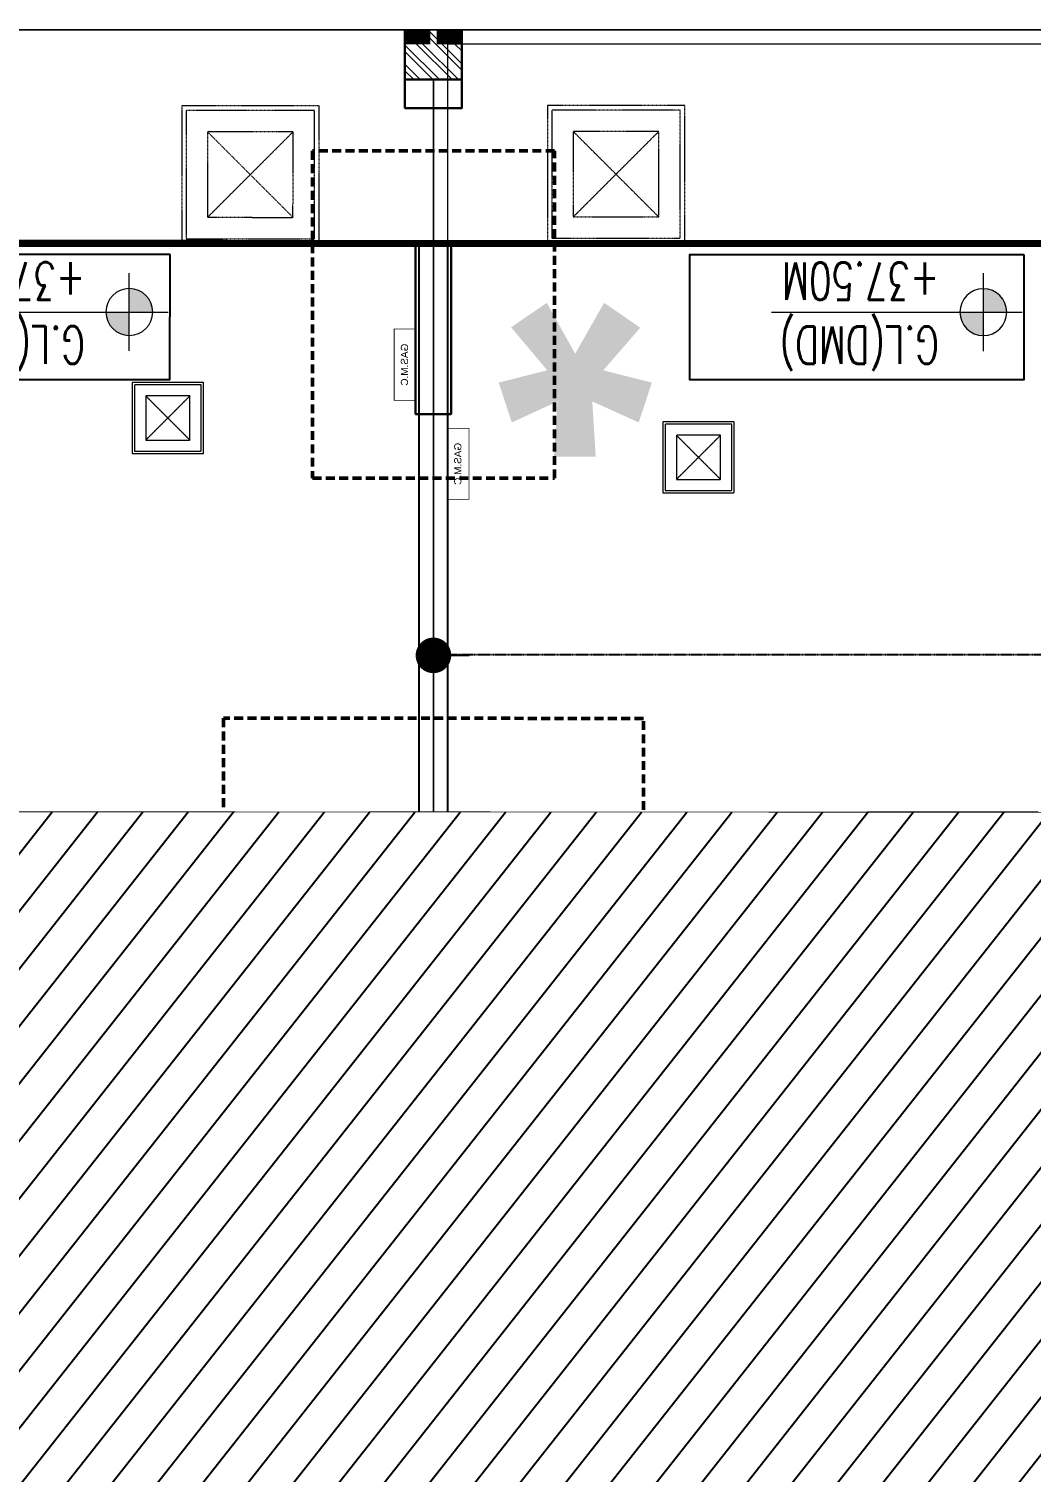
# Model space of a CAD drawing. Header units: centimetres. Extents: x -6122352 to 4157695, y -1694241 to 1947892.
# Drawn here: x 108368 to 115409, y -160902 to -150761 of the extents above; entities that cross this region are included whole.
import ezdxf
from ezdxf.enums import TextEntityAlignment as Align
from ezdxf.xclip import XClip

# ---------------------------------------------------------------- set-up
doc = ezdxf.new("R2010")
doc.units = ezdxf.units.CM
doc.header["$MEASUREMENT"] = 0
doc.header["$XCLIPFRAME"] = 2
for name, pattern in [('23585-XR-AR-END-SETTING OUT PLAN$0$HIDDEN', [0.375, 0.25, -0.125]), ('DASHED2', [0.375, 0.25, -0.125]), ('XR-AR-END-SETTING OUT PLAN$0$23261-XR-AR-SI-GF$0$HIDDEN', [0.375, 0.25, -0.125]), ('XR-AR-END-SETTING OUT PLAN$0$23585-XR-AR-END-GROUND FLOOR$0$23261-XR-AR-SI-GF$0$HIDDEN', [0.375, 0.25, -0.125]), ('XR-AR-END-SETTING OUT PLAN$0$23585-XR-AR-END-GROUND FLOOR$0$945-4P-1-101-GROUND FLOOR PLAN$0$XR-MIDDLE-GROUND FLOOR PLAN$0$HIDDEN2', [0.1875, 0.125, -0.0625]), ('XR-AR-END-SETTING OUT PLAN$0$23585-XR-AR-END-GROUND FLOOR$0$XR-END-GROUND FLOOR PLAN$0$HIDDEN', [9.525, 6.35, -3.175]), ('XR-AR-END-SETTING OUT PLAN$0$23585-XR-AR-END-GROUND FLOOR$0$XR-END-GROUND FLOOR PLAN$0$HIDDEN2', [0.1875, 0.125, -0.0625]), ('XR-AR-MID-SETTING OUT FOR MASTER$0$23585-XR-AR-MID-GROUND FLOOR$0$23261-XR-AR-SI-GF$0$HIDDEN', [0.375, 0.25, -0.125]), ('XR-AR-MID-SETTING OUT FOR MASTER$0$23585-XR-AR-MID-GROUND FLOOR$0$945-4P-1-101-GROUND FLOOR PLAN$0$XR-MIDDLE-GROUND FLOOR PLAN$0$HIDDEN', [9.525, 6.35, -3.175]), ('XR-AR-MID-SETTING OUT FOR MASTER$0$23585-XR-AR-MID-GROUND FLOOR$0$945-4P-1-101-GROUND FLOOR PLAN$0$XR-MIDDLE-GROUND FLOOR PLAN$0$HIDDEN2', [0.1875, 0.125, -0.0625])]:
    doc.linetypes.add(name, pattern=pattern)
doc.layers.add('08-Compound Wall-4', color=7, linetype='Continuous', lineweight=25, true_color=0xff4405)
doc.layers.add('23585-XR-AR-DAMAC PLOT LIMITS$0$1-End units', color=7, linetype='Continuous', lineweight=5, true_color=0xf8991e)
for name, color, linetype in [('23585-XR-AR-BOUNDARY WALLS AND SETBACKS$0$setback', 7, 'XR-AR-END-SETTING OUT PLAN$0$23261-XR-AR-SI-GF$0$HIDDEN'), ('23585-XR-AR-END-ANNO-GF$0$XR-END-GROUND FLOOR PLAN$0$XR-MIDDLE-GROUND FLOOR PLAN$0$-LPG-CABINET', 6, 'Continuous'), ('23585-XR-AR-MID-ANNO-GF$0$945-4P-1-101-GROUND FLOOR PLAN$0$XR-MIDDLE-GROUND FLOOR PLAN$0$XR-MIDDLE-GROUND FLOOR PLAN$0$-LPG-CABINET', 6, 'Continuous'), ('@MI-MEP', 7, 'Continuous'), ('@MI-REF LAYER', 7, 'Continuous'), ('B_TH_4', 7, 'Continuous'), ('XR-AR-END-SETTING OUT PLAN$0$23585-XR-AR-END-GROUND FLOOR$0$A-Flor-Strs', 1, 'Continuous'), ('XR-AR-MID-SETTING OUT FOR MASTER$0$23585-XR-AR-MID-GROUND FLOOR$0$GS-HATCH-FLOOR TILE', 251, 'Continuous'), ('XREF1$0$S-LEVELS', 2, 'Continuous'), ('XREF1$0$TYPICAL NEW PROFILE', 3, 'Continuous')]:
    doc.layers.add(name, color=color, linetype=linetype)
for name, color, linetype, lineweight in [('23585-XR-AR-DAMAC PLOT LIMITS$0$1-Mid units', 41, 'Continuous', 5), ('23585-XR-AR-END-ANNO-GF$0$XR-END-GROUND FLOOR PLAN$0$XR-MIDDLE-GROUND FLOOR PLAN$0$S-ANNO-TXT', 3, 'Continuous', 25), ('23585-XR-AR-END-SETTING OUT PLAN$0$A-FLOR-UNDR', 8, '23585-XR-AR-END-SETTING OUT PLAN$0$HIDDEN', 5), ('23585-XR-AR-MID-ANNO-GF$0$945-4P-1-101-GROUND FLOOR PLAN$0$XR-MIDDLE-GROUND FLOOR PLAN$0$XR-MIDDLE-GROUND FLOOR PLAN$0$S-ANNO-TXT', 3, 'Continuous', 25), ('@ Foundations', 4, 'DASHED2', 50), ('A-ANNO-TEXT', 3, 'Continuous', 25), ('A-FLOR-XREF', 7, 'Continuous', 9), ('A-WALL', 7, 'Continuous', 30), ('A-WALL-PATT', 8, 'Continuous', 5), ('XR-AR-END-SETTING OUT PLAN$0$23585-XR-AR-END-GROUND FLOOR$0$A-DOOR-FULL', 1, 'Continuous', 9), ('XR-AR-END-SETTING OUT PLAN$0$23585-XR-AR-END-GROUND FLOOR$0$A-FLOR-OVHD', 9, 'XR-AR-END-SETTING OUT PLAN$0$23585-XR-AR-END-GROUND FLOOR$0$23261-XR-AR-SI-GF$0$HIDDEN', 15), ('XR-AR-END-SETTING OUT PLAN$0$23585-XR-AR-END-GROUND FLOOR$0$A-GLAZ-SILL', 8, 'Continuous', 5), ('XR-AR-END-SETTING OUT PLAN$0$23585-XR-AR-END-GROUND FLOOR$0$A-GLAZ-WNDO', 232, 'Continuous', 9), ('XR-AR-END-SETTING OUT PLAN$0$23585-XR-AR-END-GROUND FLOOR$0$A-WALL', 7, 'Continuous', 30), ('XR-AR-END-SETTING OUT PLAN$0$23585-XR-AR-END-GROUND FLOOR$0$A-WALL-FNSH', 9, 'Continuous', 5), ('XR-AR-END-SETTING OUT PLAN$0$23585-XR-AR-END-GROUND FLOOR$0$S-COLS', 51, 'Continuous', 40), ('XR-AR-END-SETTING OUT PLAN$0$23585-XR-AR-END-GROUND FLOOR$0$S-COLS-PATT', 8, 'Continuous', 5), ('XR-AR-MID-SETTING OUT FOR MASTER$0$23585-XR-AR-MID-GROUND FLOOR$0$$A-GLAZ-WNDO', 232, 'Continuous', 9), ('XR-AR-MID-SETTING OUT FOR MASTER$0$23585-XR-AR-MID-GROUND FLOOR$0$$A-WALL', 1, 'Continuous', 5), ('XR-AR-MID-SETTING OUT FOR MASTER$0$23585-XR-AR-MID-GROUND FLOOR$0$A-DOOR', 31, 'Continuous', 5), ('XR-AR-MID-SETTING OUT FOR MASTER$0$23585-XR-AR-MID-GROUND FLOOR$0$A-DOOR-FULL', 1, 'Continuous', 9), ('XR-AR-MID-SETTING OUT FOR MASTER$0$23585-XR-AR-MID-GROUND FLOOR$0$A-FLOR-OVHD', 9, 'XR-AR-MID-SETTING OUT FOR MASTER$0$23585-XR-AR-MID-GROUND FLOOR$0$23261-XR-AR-SI-GF$0$HIDDEN', 15), ('XR-AR-MID-SETTING OUT FOR MASTER$0$23585-XR-AR-MID-GROUND FLOOR$0$A-FLOR-PATT', 8, 'Continuous', 5), ('XR-AR-MID-SETTING OUT FOR MASTER$0$23585-XR-AR-MID-GROUND FLOOR$0$A-GLAZ-SILL', 8, 'Continuous', 5), ('XR-AR-MID-SETTING OUT FOR MASTER$0$23585-XR-AR-MID-GROUND FLOOR$0$A-GLAZ-WNDO', 232, 'Continuous', 9), ('XR-AR-MID-SETTING OUT FOR MASTER$0$23585-XR-AR-MID-GROUND FLOOR$0$A-WALL', 7, 'Continuous', 30), ('XR-AR-MID-SETTING OUT FOR MASTER$0$23585-XR-AR-MID-GROUND FLOOR$0$A-WALL-FNSH', 9, 'Continuous', 5), ('XR-AR-MID-SETTING OUT FOR MASTER$0$23585-XR-AR-MID-GROUND FLOOR$0$S-COLS', 51, 'Continuous', 40), ('XR-END-GROUND FLOOR PLAN$0$XR-END-GROUND FLOOR PLAN$0$A-FLOR-PATT_EXT', 8, 'Continuous', 5), ('XR-END-GROUND FLOOR PLAN$0$XR-MIDDLE TYPE 2-GROUND FLOOR PLAN$0$XR-MIDDLE-GROUND FLOOR PLAN$0$-DR-RW', 6, 'Continuous', 5), ('XR-END-GROUND FLOOR PLAN$0$XR-MIDDLE TYPE 2-GROUND FLOOR PLAN$0$XR-MIDDLE-GROUND FLOOR PLAN$0$S-ANNO-TXT', 3, 'Continuous', 25), ('XREF1$0$36-TAGLVL', 23, 'Continuous', 9)]:
    doc.layers.add(name, color=color, linetype=linetype, lineweight=lineweight)
doc.styles.add('23585-XR-AR-END-ANNO-GF$0$SDC-TEXT', font='arial.ttf')
doc.styles.add('23585-XR-AR-MID-ANNO-GF$0$SDC-TEXT', font='arial.ttf')
doc.styles.add('Arial', font='arialbd.ttf')
doc.styles.add('XR-END-GROUND FLOOR PLAN$0$XR-MIDDLE TYPE 2-GROUND FLOOR PLAN$0$XR-MIDDLE-GROUND FLOOR PLAN$0$Arial_1', font='arial.ttf', dxfattribs={"height": 0.002951})
doc.styles.add('XREF1$0$DLT_TEXT', font='romans.shx', dxfattribs={"width": 0.7})

# ---------------------------------------------------------------- blocks, each defined once
blk = doc.blocks.new('23585-XR-AR-BOUNDARY WALLS AND SETBACKS')
at = {"layer": '23585-XR-AR-BOUNDARY WALLS AND SETBACKS$0$setback', "ltscale": 40, "const_width": 0.05}
blk.add_lwpolyline([(496589.325, 2768858.303), (496574.947, 2768871.477), (496579.102, 2768876.011), (496583.155, 2768880.435), (496587.209, 2768884.859), (496591.262, 2768889.282), (496595.316, 2768893.706), (496599.469, 2768898.239), (496613.846, 2768885.065), (496609.693, 2768880.533), (496605.639, 2768876.109), (496601.586, 2768871.685), (496597.533, 2768867.261), (496593.479, 2768862.838), (496589.325, 2768858.303)], dxfattribs=at)
blk = doc.blocks.new('A$C9d9485f6')
at = {"layer": 'A-ANNO-TEXT', "rotation": 312.4881850805905}
blk.add_blockref('23585-XR-AR-BOUNDARY WALLS AND SETBACKS', (-2377088.535, -1504219.252), dxfattribs=at)
blk = doc.blocks.new('23585-XR-AR-DAMAC PLOT LIMITS')
at = {"layer": '23585-XR-AR-DAMAC PLOT LIMITS$0$1-End units', "color": 251, "true_color": 0x636466}
blk.add_lwpolyline([(496589.51, 2768854.064), (496571.815, 2768870.278), (496577.996, 2768877.024), (496595.691, 2768860.811)], close=True, dxfattribs=at)
at = {"layer": '23585-XR-AR-DAMAC PLOT LIMITS$0$1-Mid units', "color": 251, "true_color": 0x636466}
blk.add_lwpolyline([(496595.691, 2768860.811), (496577.996, 2768877.024), (496582.049, 2768881.448), (496599.745, 2768865.235)], close=True, dxfattribs=at)
blk = doc.blocks.new('A$Cf093b529')
at = {"layer": 'A-ANNO-TEXT'}
blk.add_blockref('23585-XR-AR-DAMAC PLOT LIMITS', (-495391.99, -2768603.442), dxfattribs=at)
blk = doc.blocks.new('A$C55710cd0')
at = {"color": 1, "true_color": 0xeb0000, "const_width": 0.008}
blk.add_lwpolyline([(42.298, -24), (33.148, -24), (27.148, -24), (21.148, -24), (15.148, -24), (9.148, -24), (0.001, -24), (0, 0), (9.148, 0), (15.148, 0), (21.148, 0), (27.148, 0), (33.148, 0), (42.298, 0)], close=True, dxfattribs=at)
blk = doc.blocks.new('XR-AR-END-SETTING OUT PLAN$0$23585-XR-AR-END-GROUND FLOOR$0$XR-END-GROUND FLOOR PLAN$0$A$C69996ABC')
at = {"layer": 'XR-AR-END-SETTING OUT PLAN$0$23585-XR-AR-END-GROUND FLOOR$0$A-GLAZ-SILL'}
blk.add_line((0.25, 1), (0.25, 0.1), dxfattribs=at)
at = {"layer": 'XR-AR-END-SETTING OUT PLAN$0$23585-XR-AR-END-GROUND FLOOR$0$A-GLAZ-WNDO'}
for p, q in [((0, 1), (0, 0.95)), ((0.25, 1), (0, 1)), ((0, 0.95), (0.15, 0.95)), ((0, 0.95), (0, 0.15)), ((0.15, 0.95), (0.15, 1)), ((0.15, 1), (0.15, 0.1)), ((0.15, 0.15), (0, 0.15)), ((0, 0.1), (0, 0.15)), ((0.15, 0.1), (0.15, 0.15)), ((0.25, 0.1), (0, 0.1))]:
    blk.add_line(p, q, dxfattribs=at)
blk.add_lwpolyline([(0, 0.95), (0, 0.15), (0.05, 0.15), (0.05, 0.95)], close=True, dxfattribs=at)
blk.add_lwpolyline([(0.05, 0.1), (0, 0.1)], dxfattribs=at)
blk = doc.blocks.new('*U37')
for points in [[(91, 0), (41, 0), (41, 1021), (91, 1021)], [(0, 0), (38, 0), (38, -50), (50, -50), (50, -110), (0, -110)], [(1100, 0), (1062, 0), (1062, -50), (1050, -50), (1050, -110), (1100, -110)]]:
    blk.add_lwpolyline(points, close=True)
at = {"color": 8, "linetype": 'XR-AR-END-SETTING OUT PLAN$0$23585-XR-AR-END-GROUND FLOOR$0$XR-END-GROUND FLOOR PLAN$0$HIDDEN2'}
blk.add_arc((41, 0), 1021, 0, 90, dxfattribs=at)
at = {"layer": 'XR-AR-END-SETTING OUT PLAN$0$23585-XR-AR-END-GROUND FLOOR$0$A-GLAZ-SILL', "linetype": 'XR-AR-END-SETTING OUT PLAN$0$23585-XR-AR-END-GROUND FLOOR$0$945-4P-1-101-GROUND FLOOR PLAN$0$XR-MIDDLE-GROUND FLOOR PLAN$0$HIDDEN2', "ltscale": 3}
blk.add_lwpolyline([(0, 0), (1100, 0), (1100, -110), (0, -110)], close=True, dxfattribs=at)
blk = doc.blocks.new('*U131')
for points in [[(91, 0), (41, 0), (41, 1021), (91, 1021)], [(0, 0), (38, 0), (38, -50), (50, -50), (50, -122), (0, -122)], [(1100, 0), (1062, 0), (1062, -50), (1050, -50), (1050, -122), (1100, -122)]]:
    blk.add_lwpolyline(points, close=True)
at = {"color": 8, "linetype": 'XR-AR-END-SETTING OUT PLAN$0$23585-XR-AR-END-GROUND FLOOR$0$XR-END-GROUND FLOOR PLAN$0$HIDDEN2'}
blk.add_arc((41, 0), 1021, 0, 90, dxfattribs=at)
at = {"layer": 'XR-AR-END-SETTING OUT PLAN$0$23585-XR-AR-END-GROUND FLOOR$0$A-GLAZ-SILL', "linetype": 'XR-AR-END-SETTING OUT PLAN$0$23585-XR-AR-END-GROUND FLOOR$0$945-4P-1-101-GROUND FLOOR PLAN$0$XR-MIDDLE-GROUND FLOOR PLAN$0$HIDDEN2', "ltscale": 3}
blk.add_lwpolyline([(0, 0), (1100, 0), (1100, -122), (0, -122)], close=True, dxfattribs=at)
blk = doc.blocks.new('XR-AR-END-SETTING OUT PLAN$0$23585-XR-AR-END-GROUND FLOOR$0$A$C75a8815d')
at = {"layer": 'XR-AR-END-SETTING OUT PLAN$0$23585-XR-AR-END-GROUND FLOOR$0$S-COLS', "color": 252, "lineweight": 30}
for points in [[(6050, 3657), (6050, 2257), (6250, 2257), (6250, 3657)], [(6050, 1200), (6050, 0), (6250, 0), (6250, 1200)], [(6025, -4000), (6025, -2800), (6275, -2800), (6275, -4000)], [(5950, -4950), (6350, -4950), (6350, -5150), (5950, -5150)]]:
    blk.add_lwpolyline(points, close=True, dxfattribs=at)
blk = doc.blocks.new('23585-XR-AR-END-SETTING OUT PLAN$0$MH-800')
at = {"ltscale": 5}
for p, q in [((-294, -651), (306, -51)), ((-294, -51), (306, -651))]:
    blk.add_line(p, q, dxfattribs=at)
for points in [[(-477, 132), (-477, -833), (488, -833), (488, 132)], [(-444, 99), (-444, -801), (456, -801), (456, 99)], [(-294, -51), (-294, -651), (306, -651), (306, -51)]]:
    blk.add_lwpolyline(points, close=True, dxfattribs=at)
blk = doc.blocks.new('A$Cb2291f53')
blk.add_wipeout([(-200, 0), (200, 0), (200, 350), (-200, 350)])
at = {"layer": 'A-WALL-PATT'}
h = blk.add_hatch(dxfattribs=at)
h.set_pattern_fill('ANSI32', color=252, scale=10)
h.set_pattern_definition([(45, (-9150, -4e-08), (-67.3519, 67.3519), []), (45, (-9105.1, -4e-08), (-67.3519, 67.3519), [])])
h.paths.add_polyline_path([(-200, 350), (-200, 100), (-25, 100), (-25, 0), (25, 0), (25, 100), (200, 100), (200, 350)])
at = {"layer": 'A-WALL'}
blk.add_lwpolyline([(-200, 0), (200, 0), (200, 350), (-200, 350)], close=True, dxfattribs=at)
at = {"layer": 'XR-END-GROUND FLOOR PLAN$0$XR-END-GROUND FLOOR PLAN$0$A-FLOR-PATT_EXT'}
blk.add_line((100, 0), (-100, 0), dxfattribs=at)
at = {"layer": 'XR-END-GROUND FLOOR PLAN$0$XR-MIDDLE TYPE 2-GROUND FLOOR PLAN$0$XR-MIDDLE-GROUND FLOOR PLAN$0$-DR-RW', "ltscale": 100, "const_width": 5}
for points in [[(-200, 0), (-200, 100), (-25, 100), (-25, 0)], [(25, 0), (25, 100), (200, 100), (200, 0)]]:
    blk.add_lwpolyline(points, close=True, dxfattribs=at)
at = {"layer": 'XR-END-GROUND FLOOR PLAN$0$XR-MIDDLE TYPE 2-GROUND FLOOR PLAN$0$XR-MIDDLE-GROUND FLOOR PLAN$0$S-ANNO-TXT', "style": 'XR-END-GROUND FLOOR PLAN$0$XR-MIDDLE TYPE 2-GROUND FLOOR PLAN$0$XR-MIDDLE-GROUND FLOOR PLAN$0$Arial_1', "width": 0.8}
for p in [(-112, 52), (113, 52)]:
    blk.add_text('W.M', height=75, dxfattribs=at).set_placement(p, align=Align.MIDDLE)
blk = doc.blocks.new('XR-AR-END-SETTING OUT PLAN')
at = {"layer": '08-Compound Wall-4', "ltscale": 100}
blk.add_lwpolyline([(9050, 5500), (9050, 1500), (9250, 1500), (9250, 5500)], dxfattribs=at)
at = {"layer": '23585-XR-AR-END-ANNO-GF$0$XR-END-GROUND FLOOR PLAN$0$XR-MIDDLE-GROUND FLOOR PLAN$0$-LPG-CABINET', "ltscale": 100, "const_width": 5}
blk.add_lwpolyline([(9025, 2603), (9025, 2103), (8875, 2103), (8875, 2603)], close=True, dxfattribs=at)
at = {"layer": 'XR-AR-END-SETTING OUT PLAN$0$23585-XR-AR-END-GROUND FLOOR$0$A-FLOR-OVHD', "color": 8, "ltscale": 5}
blk.add_lwpolyline([(8550, 7913), (9050, 7913), (9050, 7413), (8550, 7413)], close=True, dxfattribs=at)
for points in [[(8550, 7913), (9050, 7413)], [(9050, 7913), (8550, 7413)], [(8850, 5750), (9050, 6550)], [(8850, 6550), (9050, 5750)]]:
    blk.add_lwpolyline(points, dxfattribs=at)
at = {"layer": 'XR-AR-END-SETTING OUT PLAN$0$23585-XR-AR-END-GROUND FLOOR$0$A-Flor-Strs', "color": 8, "linetype": 'XR-AR-END-SETTING OUT PLAN$0$23585-XR-AR-END-GROUND FLOOR$0$XR-END-GROUND FLOOR PLAN$0$HIDDEN', "ltscale": 0.1}
for p, q in [((7950, 11509), (7950, 8110)), ((8000, 9060), (8000, 11527)), ((8050, 9010), (8050, 11545)), ((8000, 9950), (7950, 9950)), ((8050, 9950), (9030, 9950)), ((8050, 9840), (9030, 9840)), ((8000, 9670), (7950, 9670)), ((8050, 9670), (9030, 9670)), ((8000, 9390), (7950, 9390)), ((8050, 9390), (9030, 9390)), ((8000, 9110), (7950, 9110)), ((7950, 9060), (8000, 9060)), ((8050, 9110), (9030, 9110)), ((7950, 9010), (8050, 9010)), ((7950, 8210), (9050, 8210)), ((7950, 8160), (9050, 8160)), ((7950, 8110), (9050, 8110))]:
    blk.add_line(p, q, dxfattribs=at)
at = {"layer": 'XR-AR-END-SETTING OUT PLAN$0$23585-XR-AR-END-GROUND FLOOR$0$A-WALL', "color": 8}
for p, q in [((8100, 6650), (9250, 6650)), ((8100, 6650), (8100, 6550)), ((8750, 5750), (8750, 6650)), ((9250, 6650), (9250, 5500)), ((8100, 6550), (8750, 6550)), ((8700, 5750), (8750, 5750)), ((8700, 5500), (8700, 5750)), ((9250, 5500), (8700, 5500)), ((9050, 5500), (9050, 5500))]:
    blk.add_line(p, q, dxfattribs=at)
for points in [[(9250, 6650), (9050, 6650), (9050, 8750), (6850, 8750), (6850, 8700), (6750, 8700), (6750, 8750), (6650, 8750), (6650, 8850), (6950, 8850), (6950, 8900), (7050, 8900), (7050, 8850), (9050, 8850), (9050, 10350), (7050, 10350), (7050, 9800), (6950, 9800), (6950, 10550), (7050, 10550), (7050, 10450), (9050, 10450), (9050, 19523), (9250, 19523)], [(3250, 5500), (7760, 5500), (7760, 5750), (3250, 5750)]]:
    blk.add_lwpolyline(points, close=True, dxfattribs=at)
for points in [[(6750, 7650), (6750, 7800), (6850, 7800), (6850, 7750), (7450, 7750), (7450, 5750), (7350, 5750), (7350, 7650), (6750, 7650)], [(9050, 5750), (8850, 5750), (8850, 6550), (9050, 6550), (9050, 5750)]]:
    blk.add_lwpolyline(points, dxfattribs=at)
at = {"layer": 'XR-AR-END-SETTING OUT PLAN$0$23585-XR-AR-END-GROUND FLOOR$0$A-WALL-FNSH', "color": 8}
for p, q in [((9030, 8730), (6870, 8730)), ((6870, 8730), (6870, 8700)), ((9030, 6670), (9030, 8730)), ((6870, 8700), (6850, 8700)), ((8080, 6670), (9030, 6670)), ((8080, 6670), (8080, 6530)), ((8080, 6530), (8730, 6530)), ((8730, 5770), (8730, 6530)), ((8680, 5650), (8680, 5770)), ((8680, 5770), (8730, 5770))]:
    blk.add_line(p, q, dxfattribs=at)
for points in [[(6982, 9800), (7070, 9800), (7070, 10330), (9030, 10330), (9030, 8870), (7070, 8870), (7070, 8900), (7050, 8900)], [(6850, 7800), (6870, 7800), (6870, 7770), (7470, 7770), (7470, 5770), (7780, 5770), (7780, 5650)]]:
    blk.add_lwpolyline(points, dxfattribs=at)
at = {"color": 8, "xscale": 1000.000000000054, "yscale": 1000.000000000054, "zscale": 1000.000000000054, "rotation": 90}
blk.add_blockref('XR-AR-END-SETTING OUT PLAN$0$23585-XR-AR-END-GROUND FLOOR$0$XR-END-GROUND FLOOR PLAN$0$A$C69996ABC', (8780, 5500), dxfattribs=at)
at = {"layer": '23585-XR-AR-END-SETTING OUT PLAN$0$A-FLOR-UNDR', "color": 8, "ltscale": 100, "xscale": -0.5182770836547854, "yscale": 0.5182770836547854, "zscale": 0.5182770836547854, "rotation": 270.0000009865863}
blk.add_blockref('23585-XR-AR-END-SETTING OUT PLAN$0$MH-800', (7467, 2725, 0), dxfattribs=at)
at = {"layer": '23585-XR-AR-END-SETTING OUT PLAN$0$A-FLOR-UNDR', "color": 8, "ltscale": 100, "xscale": -1, "rotation": 270.0000009865863}
blk.add_blockref('23585-XR-AR-END-SETTING OUT PLAN$0$MH-800', (8215, 1012), dxfattribs=at)
at = {"layer": 'XR-AR-END-SETTING OUT PLAN$0$23585-XR-AR-END-GROUND FLOOR$0$A-DOOR-FULL', "color": 8}
for name, p, xscale, yscale, zscale, rotation in [('*U131', (7050, 8900), -0.8181818181818169, 0.8181818181818169, 0.8181818181818167, 270), ('*U37', (6650, 8750), 0.9090909090912127, 0.9090909090912127, 0.9090909090912127, 179.9999999999999), ('*U131', (6850, 8700), 0.8181818181818152, 0.8181818181818152, 0.8181818181818152, 270)]:
    blk.add_blockref(name, p, dxfattribs=dict(at, xscale=xscale, yscale=yscale, zscale=zscale, rotation=rotation))
at = {"layer": 'XR-AR-END-SETTING OUT PLAN$0$23585-XR-AR-END-GROUND FLOOR$0$S-COLS-PATT', "color": 8}
blk.add_blockref('XR-AR-END-SETTING OUT PLAN$0$23585-XR-AR-END-GROUND FLOOR$0$A$C75a8815d', (3000, 5500), dxfattribs=at)
at = {"layer": '23585-XR-AR-END-ANNO-GF$0$XR-END-GROUND FLOOR PLAN$0$XR-MIDDLE-GROUND FLOOR PLAN$0$S-ANNO-TXT', "style": '23585-XR-AR-END-ANNO-GF$0$SDC-TEXT'}
blk.add_text('GAS.M.C', height=50, rotation=90, dxfattribs=at).set_placement((8947, 2353), align=Align.MIDDLE)
at = {"layer": 'A-FLOR-XREF'}
blk.add_blockref('A$Cb2291f53', (9150, 0), dxfattribs=at)
blk = doc.blocks.new('END UNIT')
at = {"xscale": 0.001, "yscale": 0.001, "zscale": 0.001}
blk.add_blockref('XR-AR-END-SETTING OUT PLAN', (-9.15, 0), dxfattribs=at)
blk = doc.blocks.new('XR-AR-MID-SETTING OUT FOR MASTER$0$23585-XR-AR-MID-GROUND FLOOR$0$945-4P-1-101-GROUND FLOOR PLAN$0$XR-MIDDLE-CAR PARK HATCH')
at = {"layer": 'XR-AR-MID-SETTING OUT FOR MASTER$0$23585-XR-AR-MID-GROUND FLOOR$0$A-FLOR-PATT'}
blk.add_lwpolyline([(9250, 100), (9250, 5500), (15050, 5503), (15050, 100)], close=True, dxfattribs=at)
blk = doc.blocks.new('*U130')
for points in [[(91, 0), (41, 0), (41, 1021), (91, 1021)], [(0, 0), (38, 0), (38, -50), (50, -50), (50, -122), (0, -122)], [(1100, 0), (1062, 0), (1062, -50), (1050, -50), (1050, -122), (1100, -122)]]:
    blk.add_lwpolyline(points, close=True)
at = {"color": 8, "linetype": 'XR-AR-MID-SETTING OUT FOR MASTER$0$23585-XR-AR-MID-GROUND FLOOR$0$945-4P-1-101-GROUND FLOOR PLAN$0$XR-MIDDLE-GROUND FLOOR PLAN$0$HIDDEN2'}
blk.add_arc((41, 0), 1021, 0, 90, dxfattribs=at)
at = {"layer": 'XR-AR-MID-SETTING OUT FOR MASTER$0$23585-XR-AR-MID-GROUND FLOOR$0$A-GLAZ-SILL', "linetype": 'XR-AR-MID-SETTING OUT FOR MASTER$0$23585-XR-AR-MID-GROUND FLOOR$0$945-4P-1-101-GROUND FLOOR PLAN$0$XR-MIDDLE-GROUND FLOOR PLAN$0$HIDDEN2', "ltscale": 3}
blk.add_lwpolyline([(0, 0), (1100, 0), (1100, -122), (0, -122)], close=True, dxfattribs=at)
blk = doc.blocks.new('*U27')
for points in [[(91, 0), (41, 0), (41, 1021), (91, 1021)], [(0, 0), (38, 0), (38, -50), (50, -50), (50, -250), (0, -250)], [(1100, 0), (1062, 0), (1062, -50), (1050, -50), (1050, -250), (1100, -250)]]:
    blk.add_lwpolyline(points, close=True)
at = {"color": 8, "linetype": 'XR-AR-MID-SETTING OUT FOR MASTER$0$23585-XR-AR-MID-GROUND FLOOR$0$945-4P-1-101-GROUND FLOOR PLAN$0$XR-MIDDLE-GROUND FLOOR PLAN$0$HIDDEN2'}
blk.add_arc((41, 0), 1021, 0, 90, dxfattribs=at)
at = {"layer": 'XR-AR-MID-SETTING OUT FOR MASTER$0$23585-XR-AR-MID-GROUND FLOOR$0$A-GLAZ-SILL', "linetype": 'XR-AR-MID-SETTING OUT FOR MASTER$0$23585-XR-AR-MID-GROUND FLOOR$0$945-4P-1-101-GROUND FLOOR PLAN$0$XR-MIDDLE-GROUND FLOOR PLAN$0$HIDDEN2', "ltscale": 3}
blk.add_lwpolyline([(0, 0), (1100, 0), (1100, -250), (0, -250)], close=True, dxfattribs=at)
blk = doc.blocks.new('XR-AR-MID-SETTING OUT FOR MASTER$0$23585-XR-AR-MID-GROUND FLOOR$0$945-4P-1-101-GROUND FLOOR PLAN$0$XR-MIDDLE-GROUND FLOOR PLAN$0$A$C70344426')
at = {"layer": 'XR-AR-MID-SETTING OUT FOR MASTER$0$23585-XR-AR-MID-GROUND FLOOR$0$A-GLAZ-SILL'}
blk.add_line((0.25, 2.65), (0.25, 0), dxfattribs=at)
at = {"layer": 'XR-AR-MID-SETTING OUT FOR MASTER$0$23585-XR-AR-MID-GROUND FLOOR$0$A-GLAZ-WNDO'}
for p, q in [((0, 2.65), (0, 2.6)), ((0, 2.65), (0.25, 2.65)), ((0.15, 2.6), (0.15, 2.65)), ((0, 2.6), (0.15, 2.6)), ((0.15, 2.6), (0.15, 0)), ((0, 1.8), (0, 1.75)), ((0.15, 1.8), (0, 1.8)), ((0, 1.75), (0.15, 1.75)), ((0.15, 1.75), (0.15, 1.8)), ((0, 0.9), (0, 0.85)), ((0.15, 0.9), (0, 0.9)), ((0, 0.85), (0.15, 0.85)), ((0, 0.85), (0, 0.05)), ((0.15, 0.85), (0.15, 0.9)), ((0.15, 0.05), (0, 0.05)), ((0, 0), (0, 0.05)), ((0.15, 0), (0.15, 0.05)), ((0.25, 0), (0, 0))]:
    blk.add_line(p, q, dxfattribs=at)
blk.add_lwpolyline([(0.05, 1.8), (0.05, 2.6), (0, 2.6), (0, 0.9), (0.05, 0.9), (0.05, 1.75)], dxfattribs=at)
blk.add_lwpolyline([(0, 0.85), (0, 0.05), (0.05, 0.05), (0.05, 0.85)], close=True, dxfattribs=at)
blk = doc.blocks.new('*U28')
for points in [[(0, 70), (38, 70), (38, 120), (50, 120), (50, 180), (0, 180)], [(1100, 70), (1062, 70), (1062, 120), (1050, 120), (1050, 180), (1100, 180)], [(91, 70), (41, 70), (41, -951), (91, -951)]]:
    blk.add_lwpolyline(points, close=True)
at = {"color": 8, "linetype": 'XR-AR-MID-SETTING OUT FOR MASTER$0$23585-XR-AR-MID-GROUND FLOOR$0$945-4P-1-101-GROUND FLOOR PLAN$0$XR-MIDDLE-GROUND FLOOR PLAN$0$HIDDEN2'}
blk.add_arc((41, 70), 1021, 270, 0, dxfattribs=at)
at = {"layer": 'XR-AR-MID-SETTING OUT FOR MASTER$0$23585-XR-AR-MID-GROUND FLOOR$0$A-GLAZ-SILL', "linetype": 'XR-AR-MID-SETTING OUT FOR MASTER$0$23585-XR-AR-MID-GROUND FLOOR$0$945-4P-1-101-GROUND FLOOR PLAN$0$XR-MIDDLE-GROUND FLOOR PLAN$0$HIDDEN2', "ltscale": 3}
blk.add_lwpolyline([(0, 70), (1100, 70), (1100, 180), (0, 180)], close=True, dxfattribs=at)
blk = doc.blocks.new('XR-AR-MID-SETTING OUT FOR MASTER$0$23585-XR-AR-MID-GROUND FLOOR$0$945-4P-1-101-GROUND FLOOR PLAN$0$XR-MIDDLE-GROUND FLOOR PLAN$0$A$C2DB306E2')
at = {"layer": 'XR-AR-MID-SETTING OUT FOR MASTER$0$23585-XR-AR-MID-GROUND FLOOR$0$A-DOOR-FULL'}
for p, q in [((0.15, 1.25), (0.05, 1.25)), ((0.05, 1.25), (0.05, 1.2)), ((0.15, 1.2), (0.15, 1.25)), ((0.05, 1.2), (0.15, 1.2)), ((0, 0.8), (0, 0)), ((0, 0.8), (0.04, 0.8)), ((0.04, 0.8), (0.04, 0)), ((0.05, 0.35), (0.05, 0.4)), ((0.05, 0.4), (0.15, 0.4)), ((0.15, 0.35), (0.05, 0.35)), ((0.15, 0.4), (0.15, 0.35)), ((0, 0), (0.04, 0))]:
    blk.add_line(p, q, dxfattribs=at)
at = {"layer": 'XR-AR-MID-SETTING OUT FOR MASTER$0$23585-XR-AR-MID-GROUND FLOOR$0$A-GLAZ-SILL', "linetype": 'XR-AR-MID-SETTING OUT FOR MASTER$0$23585-XR-AR-MID-GROUND FLOOR$0$945-4P-1-101-GROUND FLOOR PLAN$0$XR-MIDDLE-GROUND FLOOR PLAN$0$HIDDEN2', "ltscale": 3}
for p, q in [((0.05, 1.2), (0.05, 0.4)), ((0.15, 1.2), (0.15, 0.4))]:
    blk.add_line(p, q, dxfattribs=at)
blk = doc.blocks.new('XR-AR-MID-SETTING OUT FOR MASTER$0$23585-XR-AR-MID-GROUND FLOOR$0$945-4P-1-101-GROUND FLOOR PLAN$0$XR-MIDDLE-GROUND FLOOR PLAN$0$WRFWF')
at = {"layer": 'XR-AR-MID-SETTING OUT FOR MASTER$0$23585-XR-AR-MID-GROUND FLOOR$0$A-FLOR-OVHD', "linetype": 'XR-AR-MID-SETTING OUT FOR MASTER$0$23585-XR-AR-MID-GROUND FLOOR$0$945-4P-1-101-GROUND FLOOR PLAN$0$XR-MIDDLE-GROUND FLOOR PLAN$0$HIDDEN', "ltscale": 0.1}
for p, q in [((9250, 14090), (9250, 9909)), ((10350, 14089), (9250, 14089)), ((10350, 13809), (9250, 13809)), ((10350, 13529), (9250, 13529)), ((10350, 13249), (9250, 13249)), ((10350, 12969), (9250, 12969)), ((10350, 12689), (9250, 12689)), ((10350, 12409), (9250, 12409)), ((10350, 12129), (9250, 12129)), ((10350, 11849), (9250, 11849)), ((10350, 11569), (9250, 11569)), ((10350, 11289), (9250, 11289)), ((10350, 11009), (9250, 11009)), ((10350, 11009), (10350, 9909)), ((10350, 9909), (9250, 9909))]:
    blk.add_line(p, q, dxfattribs=at)
blk.add_lwpolyline([(10350, 14370), (10350, 11009)], dxfattribs=at)
blk = doc.blocks.new('XR-AR-MID-SETTING OUT FOR MASTER$0$23585-XR-AR-MID-GROUND FLOOR$0$A$C08698786')
at = {"layer": 'XR-AR-MID-SETTING OUT FOR MASTER$0$23585-XR-AR-MID-GROUND FLOOR$0$S-COLS', "color": 252, "lineweight": 30}
for points in [[(-100, 9157), (-100, 7757), (100, 7757), (100, 9157)], [(-100, 6700), (-100, 5500), (100, 5500), (100, 6700)], [(-200, 550), (200, 550), (200, 350), (-200, 350)]]:
    blk.add_lwpolyline(points, close=True, dxfattribs=at)
blk = doc.blocks.new('XR-AR-MID-SETTING OUT FOR MASTER')
at = {"layer": '23585-XR-AR-MID-ANNO-GF$0$945-4P-1-101-GROUND FLOOR PLAN$0$XR-MIDDLE-GROUND FLOOR PLAN$0$XR-MIDDLE-GROUND FLOOR PLAN$0$-LPG-CABINET', "ltscale": 100, "const_width": 5}
blk.add_lwpolyline([(250, 3300), (250, 2800), (100, 2800), (100, 3300)], close=True, dxfattribs=at)
at = {"layer": 'XR-AR-MID-SETTING OUT FOR MASTER$0$23585-XR-AR-MID-GROUND FLOOR$0$A-WALL', "color": 8}
for points in [[(100, 19473), (-100, 19473), (-100, 5500), (100, 5500), (100, 8850), (1100, 8850), (1100, 8950), (100, 8950), (100, 10950), (2100, 10950), (2100, 9950), (2200, 9950), (2200, 11150), (2100, 11150), (2100, 11050), (100, 11050)], [(4250, 5500), (3050, 5500), (3050, 5750), (4000, 5750), (4000, 8850), (3300, 8850), (3300, 8950), (3400, 8950), (3400, 9928), (3650, 9928), (3650, 9100), (4250, 9100)], [(2100, 8950), (2100, 9050), (2200, 9050), (2200, 8950), (2300, 8950), (2300, 8850), (2000, 8850), (2000, 8950)], [(100, 5750), (400, 5750), (400, 5500), (100, 5500)]]:
    blk.add_lwpolyline(points, close=True, dxfattribs=at)
at = {"layer": 'XR-AR-MID-SETTING OUT FOR MASTER$0$23585-XR-AR-MID-GROUND FLOOR$0$A-WALL-FNSH', "color": 8}
for points in [[(2080, 10930), (120, 10930), (120, 8973), (1100, 8973), (1100, 8953)], [(2100, 9950), (2080, 9950), (2080, 10930)]]:
    blk.add_lwpolyline(points, dxfattribs=at)
at = {"layer": '08-Compound Wall-4', "ltscale": 100}
blk.add_blockref('XR-AR-MID-SETTING OUT FOR MASTER$0$23585-XR-AR-MID-GROUND FLOOR$0$945-4P-1-101-GROUND FLOOR PLAN$0$XR-MIDDLE-CAR PARK HATCH', (-9150, 0), dxfattribs=at)
at = {"layer": '23585-XR-AR-END-SETTING OUT PLAN$0$A-FLOR-UNDR', "color": 8, "ltscale": 100, "xscale": -0.5182770836547854, "yscale": 0.5182770836547854, "zscale": 0.5182770836547854, "rotation": 270.0000009865863}
blk.add_blockref('23585-XR-AR-END-SETTING OUT PLAN$0$MH-800', (2045, 3001, 0), dxfattribs=at)
at = {"layer": '23585-XR-AR-END-SETTING OUT PLAN$0$A-FLOR-UNDR', "color": 8, "ltscale": 100, "xscale": -1, "rotation": 270.0000009865863}
blk.add_blockref('23585-XR-AR-END-SETTING OUT PLAN$0$MH-800', (1634, 1009), dxfattribs=at)
at = {"layer": 'XR-AR-MID-SETTING OUT FOR MASTER$0$23585-XR-AR-MID-GROUND FLOOR$0$$A-GLAZ-WNDO', "color": 8, "xscale": -1000.000000000001, "yscale": 1000.000000000001, "zscale": 1000.000000000001, "rotation": 270}
blk.add_blockref('XR-AR-MID-SETTING OUT FOR MASTER$0$23585-XR-AR-MID-GROUND FLOOR$0$945-4P-1-101-GROUND FLOOR PLAN$0$XR-MIDDLE-GROUND FLOOR PLAN$0$A$C70344426', (400, 5500), dxfattribs=at)
at = {"layer": 'XR-AR-MID-SETTING OUT FOR MASTER$0$23585-XR-AR-MID-GROUND FLOOR$0$$A-WALL', "color": 8}
blk.add_blockref('XR-AR-MID-SETTING OUT FOR MASTER$0$23585-XR-AR-MID-GROUND FLOOR$0$945-4P-1-101-GROUND FLOOR PLAN$0$XR-MIDDLE-GROUND FLOOR PLAN$0$WRFWF', (-9150, -797), dxfattribs=at)
at = {"layer": 'XR-AR-MID-SETTING OUT FOR MASTER$0$23585-XR-AR-MID-GROUND FLOOR$0$A-DOOR', "color": 8, "xscale": -1000.000000000001, "yscale": 1000.000000000001, "zscale": 1000.000000000001, "rotation": 270}
blk.add_blockref('XR-AR-MID-SETTING OUT FOR MASTER$0$23585-XR-AR-MID-GROUND FLOOR$0$945-4P-1-101-GROUND FLOOR PLAN$0$XR-MIDDLE-GROUND FLOOR PLAN$0$A$C2DB306E2', (750, 8800), dxfattribs=at)
at = {"layer": 'XR-AR-MID-SETTING OUT FOR MASTER$0$23585-XR-AR-MID-GROUND FLOOR$0$A-DOOR-FULL', "color": 8, "rotation": 90}
blk.add_blockref('*U27', (3400, 9928), dxfattribs=at)
at = {"layer": 'XR-AR-MID-SETTING OUT FOR MASTER$0$23585-XR-AR-MID-GROUND FLOOR$0$A-DOOR-FULL', "color": 8, "xscale": 0.8181820445283869, "yscale": 0.8181820445283869, "zscale": 0.8181820445283869, "rotation": 90}
blk.add_blockref('*U130', (2100, 9050), dxfattribs=at)
at = {"layer": 'XR-AR-MID-SETTING OUT FOR MASTER$0$23585-XR-AR-MID-GROUND FLOOR$0$A-DOOR-FULL', "color": 8, "xscale": -0.909090909090913, "yscale": 0.909090909090913, "zscale": 0.909090909090913}
blk.add_blockref('*U28', (3300, 8786), dxfattribs=at)
at = {"layer": 'XR-AR-MID-SETTING OUT FOR MASTER$0$23585-XR-AR-MID-GROUND FLOOR$0$GS-HATCH-FLOOR TILE', "color": 8}
blk.add_blockref('XR-AR-MID-SETTING OUT FOR MASTER$0$23585-XR-AR-MID-GROUND FLOOR$0$A$C08698786', (0, 0), dxfattribs=at)
at = {"layer": '23585-XR-AR-MID-ANNO-GF$0$945-4P-1-101-GROUND FLOOR PLAN$0$XR-MIDDLE-GROUND FLOOR PLAN$0$XR-MIDDLE-GROUND FLOOR PLAN$0$S-ANNO-TXT', "color": 3, "style": '23585-XR-AR-MID-ANNO-GF$0$SDC-TEXT'}
blk.add_text('GAS.M.C', height=50, rotation=90, dxfattribs=at).set_placement((172, 3050), align=Align.MIDDLE)
blk = doc.blocks.new('MID UNIT')
at = {"xscale": 0.001, "yscale": 0.001, "zscale": 0.001}
blk.add_blockref('XR-AR-MID-SETTING OUT FOR MASTER', (0, 0), dxfattribs=at)
blk = doc.blocks.new('TH_4')
at = {"xscale": -1}
blk.add_blockref('END UNIT', (495826.305, 2769130.514), dxfattribs=at)
blk.add_blockref('MID UNIT', (495826.305, 2769130.514), dxfattribs=at)
at = {"insert": (495825.305, 2769133.514), "char_height": 2, "attachment_point": 2, "style": 'Arial'}
blk.add_mtext('\\pxqc;*', dxfattribs=at)
blk = doc.blocks.new('23585-XR-AR-MALDIVE-3$0$TH_4')
at = {"layer": 'B_TH_4', "xscale": 1.000039184446315, "yscale": 1.000039184446315, "zscale": 1.000039184446315}
blk.add_blockref('TH_4', (-19.427, -108.507), dxfattribs=at)
at = {"layer": '@ Foundations', "linetype": 'DASHED2', "ltscale": 0.25}
for points in [[(495827.78, 2769140.402), (495824.83, 2769140.402), (495824.83, 2769135.352), (495827.78, 2769135.352)], [(495825.455, 2769131.365), (495827.155, 2769131.365), (495827.155, 2769133.665), (495825.455, 2769133.665)]]:
    blk.add_lwpolyline(points, close=True, dxfattribs=at)
blk = doc.blocks.new('_Dot')
at = {"color": 0, "linetype": 'ByBlock', "lineweight": -2}
blk.add_line((-0.5, 0), (-1, 0), dxfattribs=at)
at = {"color": 0, "linetype": 'ByBlock', "const_width": 0.5}
blk.add_lwpolyline([(-0.25, 0, 1), (0.25, 0, 1)], format="xyb", close=True, dxfattribs=at)
blk = doc.blocks.new('XREF1$0$LVL  ATTR')
at = {"color": 7}
blk.add_wipeout([(-0.3373, 0.3835), (1.8973, 0.3835), (1.8973, -0.4505), (-0.3373, -0.4505)], dxfattribs=at)
at = {"layer": 'XREF1$0$36-TAGLVL', "extrusion": (-4.88814e-07, 1.40652e-17, 1)}
h = blk.add_hatch(color=252, dxfattribs=at)
h.paths.add_polyline_path([(-0.0654, 0.1563, 0.414214), (-0.2216, 0), (-0.0654, 0)])
h.paths.add_polyline_path([(0.0909, 0), (-0.0654, 0), (-0.0654, -0.1562, 0.414214)])
for p, q in [((-0.0654, -0.2604), (-0.0654, 0.2604)), ((1.3511, 0, 0), (-0.3253, 0, 0))]:
    blk.add_line(p, q, dxfattribs=at)
blk.add_circle((-0.0654, 0, 0), 0.1562, dxfattribs=at)
at = {"layer": 'XREF1$0$S-LEVELS', "color": 1}
blk.add_lwpolyline([(-0.3373, 0.3835), (1.8973, 0.3835), (1.8973, -0.4505), (-0.3373, -0.4505)], close=True, dxfattribs=at)
at = {"layer": 'XREF1$0$TYPICAL NEW PROFILE', "color": 3, "style": 'XREF1$0$DLT_TEXT', "width": 0.7}
for tag, p in [('+0.00M', (0.2413, 0.0671, -0.0001)), ('S.S.L', (0.2413, -0.3453, -0.0001))]:
    blk.add_attdef(tag, p, '', height=0.25, dxfattribs=at)
blk = doc.blocks.new('A$C02a1aede')
at = {"color": 1, "true_color": 0xeb0000, "const_width": 0.008}
blk.add_lwpolyline([(42.298, -24), (33.148, -24), (27.148, -24), (21.148, -24), (15.148, -24), (9.148, -24), (0.001, -24), (0, 0), (9.148, 0), (15.148, 0), (21.148, 0), (27.148, 0), (33.148, 0), (42.298, 0)], close=True, dxfattribs=at)

msp = doc.modelspace()

# ---------------------------------------------------------------- block references
at = {"layer": '@MI-MEP', "color": 10, "xscale": 1000, "yscale": 1000, "zscale": 1000, "rotation": 179.9905142653792}
msp.add_blockref('A$C55710cd0', (144354.53774, -174774.35951), dxfattribs=at)
at = {"layer": '@MI-REF LAYER', "xscale": 1000, "yscale": 1000, "zscale": 1000}
msp.add_blockref('A$C9d9485f6', (-23958.95046, 48155.57226), dxfattribs=at)
at = {"layer": '@MI-REF LAYER', "xscale": 1000, "yscale": 1000, "zscale": 1000, "rotation": 312.4882903633292}
msp.add_blockref('A$Cf093b529', (-891608.73293, 539022.72011), dxfattribs=at)

# ---------------------------------------------------------------- next in the draw order: block references
at = {"layer": '@MI-REF LAYER'}
ref = msp.add_blockref('23585-XR-AR-MALDIVE-3$0$TH_4', (496430283.61092, 2768891468.8053), dxfattribs=dict(at, xscale=1000, yscale=1000, zscale=1000, rotation=179.9898040385197))
XClip(ref).set_block_clipping_path([(495835.3956326358, 2769154.4543538112), (495826.293721729, 2769154.4143473404), (495820.2937174509, 2769154.414309849), (495814.2938501886, 2769154.4141248981), (495808.2939881049, 2769154.4142225217), (495802.2938479525, 2769154.4143324895), (495793.3574549216, 2769154.4546722355), (495793.3584157182, 2769130.5148845995), (495835.3955683028, 2769130.5152833732)])

# ---------------------------------------------------------------- next in the draw order: linework, layer by layer
at = {"layer": '@MI-REF LAYER', "linetype": 'DASHED2', "extrusion": (4.96474e-13, -6.92406e-09, 1), "elevation": 20.83495}
msp.add_lwpolyline([(111209.79935, -155156.57628), (124123.9027, -155158.87304), (124629.99574, -155895.40821)], dxfattribs=at)

# ---------------------------------------------------------------- next in the draw order: block references
at = {"layer": '@MI-REF LAYER', "color": 7}
ref = msp.add_blockref('XREF1$0$LVL  ATTR', (109004.34917, -152750.60654, 0.15112), dxfattribs=dict(at, xscale=-1051.480567989675, yscale=1051.480567989676, zscale=1051.480567989675, rotation=359.9901630524215))
ref.add_attrib('S.S.L', 'G.L(DMD)', (108761.28564, -152850.73644), dxfattribs={"layer": 'XREF1$0$TYPICAL NEW PROFILE', "color": 3, "height": 262.870142, "rotation": 179.990166346, "style": 'XREF1$0$DLT_TEXT', "width": 0.7})
ref.add_attrib('+0.00M', '+37.52M', (108763.58829, -152401.40184), dxfattribs={"layer": 'XREF1$0$TYPICAL NEW PROFILE', "color": 3, "height": 262.870142, "rotation": 179.990166346, "style": 'XREF1$0$DLT_TEXT', "width": 0.7})
ref = msp.add_blockref('XREF1$0$LVL  ATTR', (115004.48904, -152751.59407, 0.15112), dxfattribs=dict(at, xscale=-1051.480567989675, yscale=1051.480567989676, zscale=1051.480567989675, rotation=359.9901630524215))
ref.add_attrib('S.S.L', 'G.L(DMD)', (114761.42551, -152851.72397), dxfattribs={"layer": 'XREF1$0$TYPICAL NEW PROFILE', "color": 3, "height": 262.870142, "rotation": 179.990166346, "style": 'XREF1$0$DLT_TEXT', "width": 0.7})
ref.add_attrib('+0.00M', '+37.50M', (114763.72816, -152402.38937), dxfattribs={"layer": 'XREF1$0$TYPICAL NEW PROFILE', "color": 3, "height": 262.870142, "rotation": 179.990166346, "style": 'XREF1$0$DLT_TEXT', "width": 0.7})
at = {"layer": '@MI-REF LAYER', "extrusion": (1.22616e-11, -6.92405e-09, 1), "xscale": 250.0000000000001, "yscale": 250.0000000000001, "zscale": 250.0000000000001, "rotation": 180.0566063712598}
msp.add_blockref('_Dot', (111209.87661, -155163.11647, 0.00108), dxfattribs=at)

# ---------------------------------------------------------------- next in the draw order: wipeouts: each hides what was drawn before it
at = {"color": 10}
msp.add_wipeout([(105060.11993, -156266.72496), (105057.81469, -170540.55621), (111306.18858, -170545.8622), (111306.19658, -170241.03851), (135107.63036, -170246.34128), (135107.57705, -170545.91982), (141357.68805, -170547.03205), (141359.76436, -156273.18459), (105060.12072, -156262.26418)], dxfattribs=at).dxf.layer = '@MI-REF LAYER'

# ---------------------------------------------------------------- next in the draw order: hatches: boundary and pattern name
at = {"layer": '@MI-REF LAYER', "transparency": 33554508}
h = msp.add_hatch(dxfattribs=at)
h.set_pattern_fill('ANSI31', color=256, scale=2000, angle=186.72236)
h.paths.add_polyline_path([(105060.12072, -156262.26427), (105056.03208, -170540.55592), (111306.19223, -170541.56533), (111306.44746, -170241.00836), (135107.37943, -170246.34122), (135107.2778, -170545.9036), (141357.68805, -170547.01591), (141359.83891, -156273.18461)])

# ---------------------------------------------------------------- next in the draw order: linework, layer by layer
at = {"layer": '@MI-REF LAYER', "const_width": 5}
msp.add_lwpolyline([(105060.12072, -156262.26427), (105056.03208, -170540.55592), (111306.19223, -170541.56533), (111306.44746, -170241.00836), (135107.37943, -170246.34122), (135107.2778, -170545.9036), (141357.68805, -170547.01591), (141359.83891, -156273.18461)], close=True, dxfattribs=at)

# ---------------------------------------------------------------- next in the draw order: block references
at = {"layer": '@MI-REF LAYER', "color": 10, "xscale": 1000, "yscale": 1000, "zscale": 1000, "rotation": 179.9893265042863}
msp.add_blockref('A$C02a1aede', (144354.4205, -174772.92217), dxfattribs=at)

doc.saveas('drawing.dxf')
